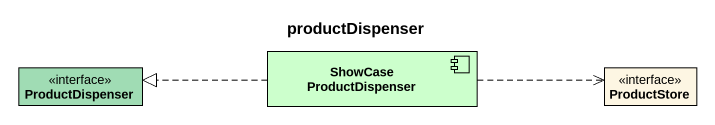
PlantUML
@startuml
title productDispenser
allowmixing
hide circle
hide empty members
interface ProductDispenser #A0DCB4
component "ShowCase ProductDispenser" as ShowCase_ProductDispenser #CCFFCC
interface ProductStore
ShowCase_ProductDispenser .left.|> ProductDispenser
ShowCase_ProductDispenser .right.> ProductStore
@enduml
